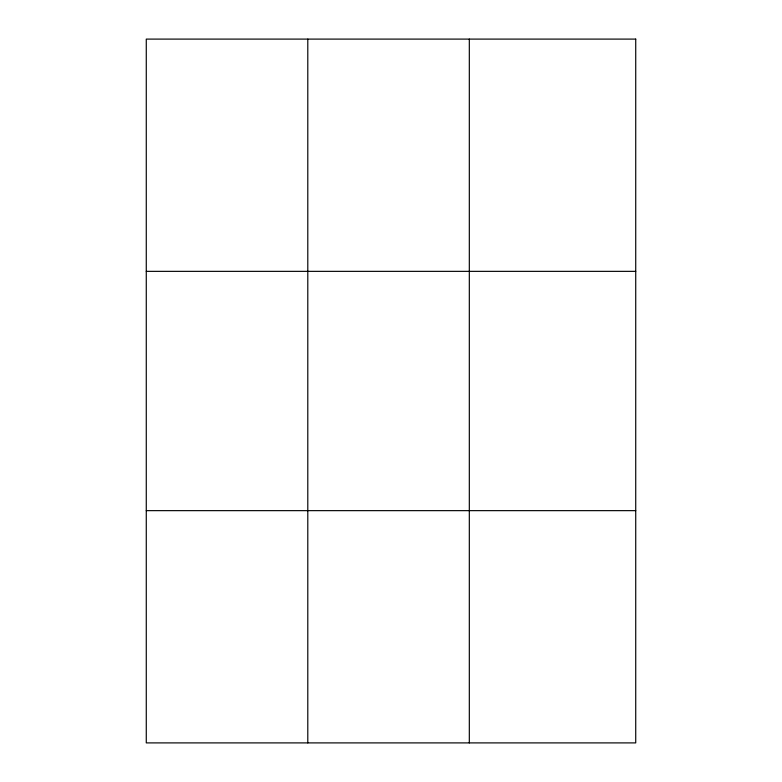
<?xml version="1.0" encoding="UTF-8"?>
<svg xmlns="http://www.w3.org/2000/svg" width="782" height="782" viewBox="0 0 782 782"><rect width="100%" height="100%" fill="white"/><g stroke="black" fill="none" stroke-linecap="round" stroke-linejoin="round"><path stroke-width="1.17" d="M307.795 39.1L307.795 742.9M469.317 39.1L469.317 742.9M146.273 271.354L635.727 271.354M146.273 510.646L635.727 510.646M635.727 39.1L635.727 742.9L146.273 742.9L146.273 39.1L635.727 39.1"/></g></svg>
